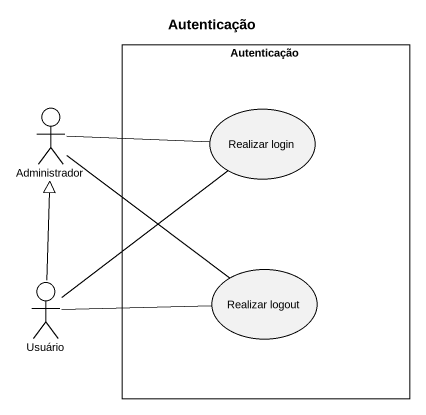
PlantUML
@startuml
title Autenticação
rectangle Autenticação {
  usecase "Realizar login" as Realizar_login
  usecase "Realizar logout" as Realizar_logout
}
actor Administrador
actor Usuário
Administrador -right- Realizar_login
Administrador -- Realizar_logout
Usuário -up-|> Administrador
Usuário -up- Realizar_login
Usuário -right- Realizar_logout
@enduml
